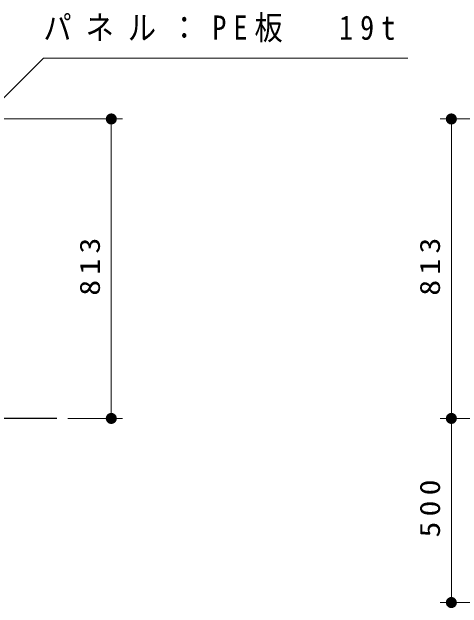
# Model space of a CAD drawing. Units: millimetres on the paper, scale 1:30. Extents: x -385 to 0, y -12 to 267.
# Drawn here: x -233.9 to -193.1, y 92.7 to 146.6 of the extents above; entities that cross this region are included whole.
import ezdxf

# ---------------------------------------------------------------- set-up
doc = ezdxf.new("R2010")
doc.units = ezdxf.units.MM
doc.layers.add('1_30', color=7, linetype='Continuous', lineweight=25)
doc.styles.add('ＭＳ ゴシック', font='')
doc.styles.get('ＭＳ ゴシック').set_extended_font_data('MS Gothic')

# ---------------------------------------------------------------- blocks, each defined once
blk = doc.blocks.new('filled_dot')
at = {"color": 0, "linetype": 'Continuous', "lineweight": -2, "const_width": 1.25}
blk.add_lwpolyline([(-0.625, 0, 1), (0.625, 0, 1)], format="xyb", close=True, dxfattribs=at)

msp = doc.modelspace()

# ---------------------------------------------------------------- linework, layer by layer
at = {"layer": '1_30', "lineweight": 13}
for p, q in [((-249.092, 136.942), (-223.894, 136.942)), ((-224.894, 136.942), (-224.894, 109.836)), ((-177.362, 136.942), (-195.112, 136.942)), ((-194.112, 109.836), (-194.112, 136.942)), ((-228.813, 109.836), (-223.894, 109.836)), ((-177.362, 109.836), (-195.112, 109.836)), ((-194.112, 93.169), (-194.112, 109.836)), ((-178.112, 93.169), (-195.112, 93.169))]:
    msp.add_line(p, q, dxfattribs=at)
at = {"layer": '1_30'}
msp.add_line((-229.813, 109.836), (-235.706, 109.836), dxfattribs=at)
at = {"layer": '1_30', "lineweight": 13}
msp.add_lwpolyline([(-242.206, 131.275), (-231.04, 142.441), (-198.04, 142.441)], dxfattribs=at)

# ---------------------------------------------------------------- block references
at = {"layer": '1_30', "lineweight": 13, "xscale": 0.4, "yscale": 0.4}
for p, rotation in [((-224.894, 136.942), 270), ((-194.112, 136.942), 270), ((-224.894, 109.836), 90), ((-194.112, 109.836), 90), ((-194.112, 109.836), 270), ((-194.112, 93.169), 90)]:
    msp.add_blockref('filled_dot', p, dxfattribs=dict(at, rotation=rotation))

# ---------------------------------------------------------------- texts
at = {"layer": '1_30', "insert": (-231.04, 145.091), "char_height": 2.199, "attachment_point": 4, "style": 'ＭＳ ゴシック'}
msp.add_mtext('\\T1.5;\\W0.85;パネル：PE板\u300019t', dxfattribs=at)
at = {"layer": '1_30', "char_height": 1.833, "attachment_point": 8, "rotation": 90, "style": 'ＭＳ ゴシック'}
for s, insert in [('\\T1.33;\\W1.15;813', (-225.894, 123.806)), ('\\T1.33;\\W1.15;813', (-195.112, 123.806)), ('\\T1.33;\\W1.15;500', (-195.112, 101.919))]:
    msp.add_mtext(s, dxfattribs=dict(at, insert=insert))

doc.saveas('drawing.dxf')
